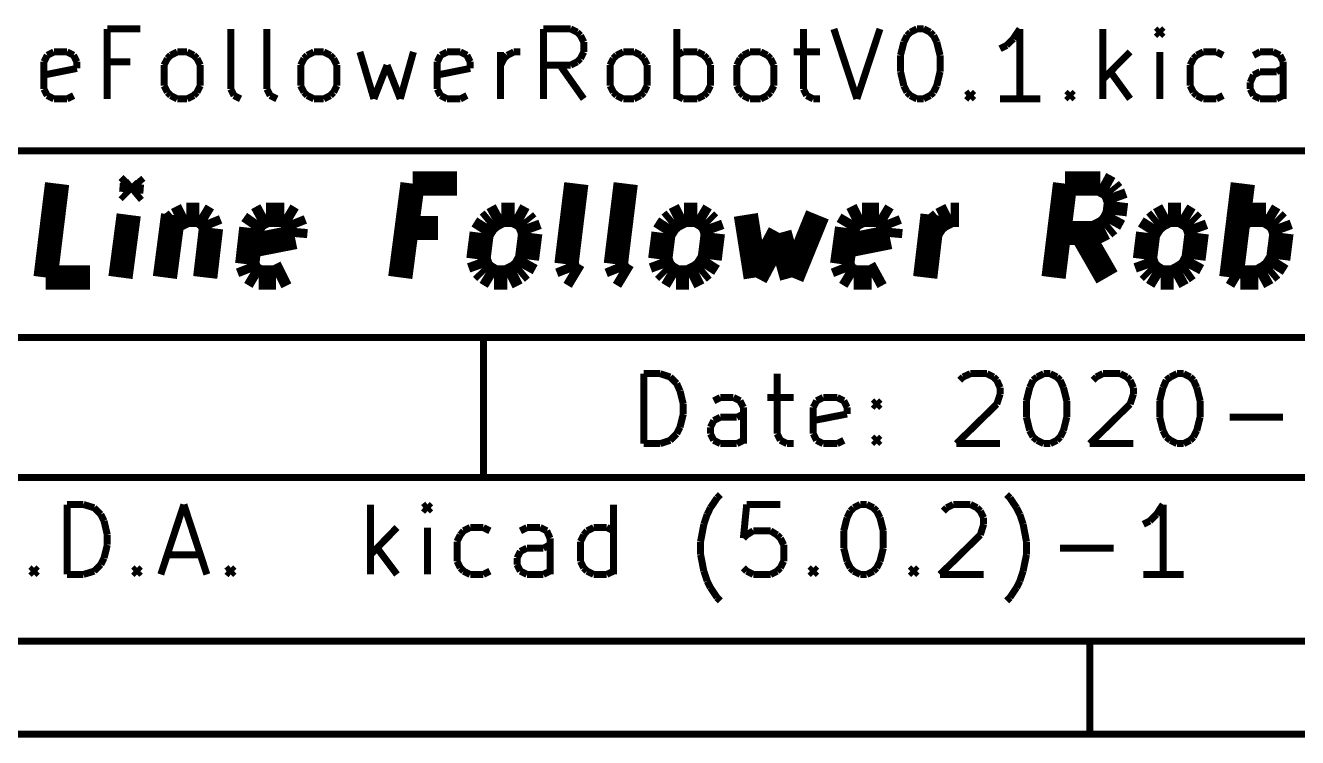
# Model space of a CAD drawing. Header units: millimetres. Extents: x 10 to 287, y 10 to 200.
# Drawn here: x 187.18 to 214.44, y 9.94 to 25.21 of the extents above; entities that cross this region are included whole.
import ezdxf

# ---------------------------------------------------------------- set-up
doc = ezdxf.new("R2010")
doc.units = ezdxf.units.MM
doc.layers.add('P', color=7, linetype='Continuous')

msp = doc.modelspace()

# ---------------------------------------------------------------- linework, layer by layer
at = {"layer": 'P'}
for points, const_width in [([(188.93, 23.636), (188.93, 25.135)], 0.15), ([(188.93, 25.135), (189.636, 25.135)], 0.15), ([(191.576, 23.848), (191.576, 25.135)], 0.15), ([(192.352, 23.848), (192.352, 25.135)], 0.15), ([(198.279, 23.636), (198.279, 25.135)], 0.15), ([(198.279, 25.135), (198.861, 25.135)], 0.15), ([(198.861, 25.135), (199.002, 25.065)], 0.15), ([(199.002, 25.065), (199.073, 24.994)], 0.15), ([(201.136, 23.636), (201.136, 25.135)], 0.15), ([(203.853, 25.135), (203.853, 23.848)], 0.15), ([(204.505, 25.135), (204.999, 23.636)], 0.15), ([(204.999, 23.636), (205.493, 25.135)], 0.15), ([(206.075, 24.994), (206.146, 25.065)], 0.15), ([(206.146, 25.065), (206.287, 25.135)], 0.15), ([(206.287, 25.135), (206.428, 25.135)], 0.15), ([(206.428, 25.135), (206.569, 25.065)], 0.15), ([(206.569, 25.065), (206.64, 24.994)], 0.15), ([(208.492, 25.135), (208.351, 24.924)], 0.15), ([(208.492, 23.636), (208.492, 25.135)], 0.15), ([(210.273, 23.636), (210.273, 25.135)], 0.15), ([(211.49, 25.135), (211.42, 25.065)], 0.15), ([(211.42, 25.065), (211.49, 24.994)], 0.15), ([(211.561, 25.065), (211.49, 25.135)], 0.15), ([(211.49, 25.135), (211.49, 24.994)], 0.15), ([(211.49, 24.994), (211.561, 25.065)], 0.15), ([(199.073, 24.994), (199.143, 24.853)], 0.15), ([(199.143, 24.853), (199.143, 24.642)], 0.15), ([(205.934, 24.571), (206.005, 24.853)], 0.15), ([(206.005, 24.853), (206.075, 24.994)], 0.15), ([(206.64, 24.994), (206.71, 24.853)], 0.15), ([(206.71, 24.853), (206.781, 24.571)], 0.15), ([(208.209, 24.783), (208.068, 24.712)], 0.15), ([(208.351, 24.924), (208.209, 24.783)], 0.15), ([(187.572, 24.43), (187.643, 24.571)], 0.15), ([(187.643, 24.571), (187.784, 24.642)], 0.15), ([(187.784, 24.642), (188.066, 24.642)], 0.15), ([(188.066, 24.642), (188.207, 24.571)], 0.15), ([(188.207, 24.571), (188.278, 24.43)], 0.15), ([(190.147, 24.359), (190.218, 24.5)], 0.15), ([(190.218, 24.5), (190.288, 24.571)], 0.15), ([(190.288, 24.571), (190.429, 24.642)], 0.15), ([(190.429, 24.642), (190.641, 24.642)], 0.15), ([(190.641, 24.642), (190.782, 24.571)], 0.15), ([(190.782, 24.571), (190.853, 24.5)], 0.15), ([(190.853, 24.5), (190.923, 24.359)], 0.15), ([(193.075, 24.359), (193.146, 24.5)], 0.15), ([(193.146, 24.5), (193.216, 24.571)], 0.15), ([(193.216, 24.571), (193.358, 24.642)], 0.15), ([(193.358, 24.642), (193.569, 24.642)], 0.15), ([(193.569, 24.642), (193.71, 24.571)], 0.15), ([(193.71, 24.571), (193.781, 24.5)], 0.15), ([(193.781, 24.5), (193.851, 24.359)], 0.15), ([(194.345, 24.642), (194.645, 23.636)], 0.15), ([(195.21, 23.636), (195.492, 24.642)], 0.15), ([(196.003, 24.43), (196.074, 24.571)], 0.15), ([(196.074, 24.571), (196.215, 24.642)], 0.15), ([(196.215, 24.642), (196.497, 24.642)], 0.15), ([(196.497, 24.642), (196.638, 24.571)], 0.15), ([(196.638, 24.571), (196.709, 24.43)], 0.15), ([(197.362, 23.636), (197.362, 24.642)], 0.15), ([(197.362, 24.359), (197.432, 24.5)], 0.15), ([(197.432, 24.5), (197.503, 24.571)], 0.15), ([(197.503, 24.571), (197.644, 24.642)], 0.15), ([(197.644, 24.642), (197.785, 24.642)], 0.15), ([(199.073, 24.5), (199.002, 24.43)], 0.15), ([(199.143, 24.642), (199.073, 24.5)], 0.15), ([(199.708, 24.359), (199.778, 24.5)], 0.15), ([(199.778, 24.5), (199.849, 24.571)], 0.15), ([(199.849, 24.571), (199.99, 24.642)], 0.15), ([(199.99, 24.642), (200.219, 24.642)], 0.15), ([(200.219, 24.642), (200.36, 24.571)], 0.15), ([(200.36, 24.571), (200.431, 24.5)], 0.15), ([(200.431, 24.5), (200.501, 24.359)], 0.15), ([(201.136, 24.571), (201.277, 24.642)], 0.15), ([(201.277, 24.642), (201.577, 24.642)], 0.15), ([(201.577, 24.642), (201.718, 24.571)], 0.15), ([(201.718, 24.571), (201.789, 24.5)], 0.15), ([(201.789, 24.5), (201.859, 24.359)], 0.15), ([(202.424, 24.359), (202.494, 24.5)], 0.15), ([(202.494, 24.5), (202.565, 24.571)], 0.15), ([(202.565, 24.571), (202.706, 24.642)], 0.15), ([(202.706, 24.642), (202.935, 24.642)], 0.15), ([(202.935, 24.642), (203.077, 24.571)], 0.15), ([(203.077, 24.571), (203.147, 24.5)], 0.15), ([(203.147, 24.5), (203.218, 24.359)], 0.15), ([(203.641, 24.642), (204.205, 24.642)], 0.15), ([(205.934, 24.218), (205.934, 24.571)], 0.15), ([(206.781, 24.571), (206.781, 24.218)], 0.15), ([(210.855, 24.642), (210.273, 24.059)], 0.15), ([(211.49, 23.636), (211.49, 24.642)], 0.15), ([(212.143, 24.359), (212.213, 24.5)], 0.15), ([(212.213, 24.5), (212.284, 24.571)], 0.15), ([(212.284, 24.571), (212.425, 24.642)], 0.15), ([(212.425, 24.642), (212.707, 24.642)], 0.15), ([(212.707, 24.642), (212.848, 24.571)], 0.15), ([(213.642, 24.642), (213.501, 24.571)], 0.15), ([(213.924, 24.642), (213.642, 24.642)], 0.15), ([(214.066, 24.571), (213.924, 24.642)], 0.15), ([(214.136, 24.43), (214.066, 24.571)], 0.15), ([(187.572, 23.848), (187.572, 24.43)], 0.15), ([(188.278, 24.289), (187.572, 24.148)], 0.15), ([(188.278, 24.43), (188.278, 24.289)], 0.15), ([(189.424, 24.43), (188.93, 24.43)], 0.15), ([(190.147, 23.918), (190.147, 24.359)], 0.15), ([(190.923, 24.359), (190.923, 23.918)], 0.15), ([(193.075, 23.918), (193.075, 24.359)], 0.15), ([(193.851, 24.359), (193.851, 23.918)], 0.15), ([(194.645, 23.636), (194.927, 24.359)], 0.15), ([(194.927, 24.359), (195.21, 23.636)], 0.15), ([(196.003, 23.848), (196.003, 24.43)], 0.15), ([(196.709, 24.289), (196.003, 24.148)], 0.15), ([(196.709, 24.43), (196.709, 24.289)], 0.15), ([(198.861, 24.359), (198.279, 24.359)], 0.15), ([(199.143, 23.636), (198.632, 24.359)], 0.15), ([(199.002, 24.43), (198.861, 24.359)], 0.15), ([(199.708, 23.918), (199.708, 24.359)], 0.15), ([(200.501, 24.359), (200.501, 23.918)], 0.15), ([(201.859, 24.359), (201.859, 23.918)], 0.15), ([(202.424, 23.918), (202.424, 24.359)], 0.15), ([(203.218, 24.359), (203.218, 23.918)], 0.15), ([(206.005, 23.918), (205.934, 24.218)], 0.15), ([(206.781, 24.218), (206.71, 23.918)], 0.15), ([(210.432, 24.218), (210.855, 23.636)], 0.15), ([(212.143, 23.918), (212.143, 24.359)], 0.15), ([(213.501, 24.148), (213.642, 24.218)], 0.15), ([(213.642, 24.218), (213.995, 24.218)], 0.15), ([(213.995, 24.218), (214.136, 24.289)], 0.15), ([(214.136, 23.636), (214.136, 24.43)], 0.15), ([(213.431, 23.989), (213.501, 24.148)], 0.15), ([(213.431, 23.848), (213.431, 23.989)], 0.15), ([(187.643, 23.707), (187.572, 23.848)], 0.15), ([(187.784, 23.636), (187.643, 23.707)], 0.15), ([(188.207, 23.707), (188.066, 23.636)], 0.15), ([(190.218, 23.777), (190.147, 23.918)], 0.15), ([(190.288, 23.707), (190.218, 23.777)], 0.15), ([(190.429, 23.636), (190.288, 23.707)], 0.15), ([(190.782, 23.707), (190.641, 23.636)], 0.15), ([(190.853, 23.777), (190.782, 23.707)], 0.15), ([(190.923, 23.918), (190.853, 23.777)], 0.15), ([(191.647, 23.707), (191.576, 23.848)], 0.15), ([(191.788, 23.636), (191.647, 23.707)], 0.15), ([(192.423, 23.707), (192.352, 23.848)], 0.15), ([(192.564, 23.636), (192.423, 23.707)], 0.15), ([(193.146, 23.777), (193.075, 23.918)], 0.15), ([(193.216, 23.707), (193.146, 23.777)], 0.15), ([(193.358, 23.636), (193.216, 23.707)], 0.15), ([(193.71, 23.707), (193.569, 23.636)], 0.15), ([(193.781, 23.777), (193.71, 23.707)], 0.15), ([(193.851, 23.918), (193.781, 23.777)], 0.15), ([(196.074, 23.707), (196.003, 23.848)], 0.15), ([(196.215, 23.636), (196.074, 23.707)], 0.15), ([(196.638, 23.707), (196.497, 23.636)], 0.15), ([(199.778, 23.777), (199.708, 23.918)], 0.15), ([(199.849, 23.707), (199.778, 23.777)], 0.15), ([(199.99, 23.636), (199.849, 23.707)], 0.15), ([(200.36, 23.707), (200.219, 23.636)], 0.15), ([(200.431, 23.777), (200.36, 23.707)], 0.15), ([(200.501, 23.918), (200.431, 23.777)], 0.15), ([(201.277, 23.636), (201.136, 23.707)], 0.15), ([(201.718, 23.707), (201.577, 23.636)], 0.15), ([(201.789, 23.777), (201.718, 23.707)], 0.15), ([(201.859, 23.918), (201.789, 23.777)], 0.15), ([(202.494, 23.777), (202.424, 23.918)], 0.15), ([(202.565, 23.707), (202.494, 23.777)], 0.15), ([(202.706, 23.636), (202.565, 23.707)], 0.15), ([(203.077, 23.707), (202.935, 23.636)], 0.15), ([(203.147, 23.777), (203.077, 23.707)], 0.15), ([(203.218, 23.918), (203.147, 23.777)], 0.15), ([(203.853, 23.848), (203.923, 23.707)], 0.15), ([(203.923, 23.707), (204.064, 23.636)], 0.15), ([(206.075, 23.777), (206.005, 23.918)], 0.15), ([(206.146, 23.707), (206.075, 23.777)], 0.15), ([(206.287, 23.636), (206.146, 23.707)], 0.15), ([(206.569, 23.707), (206.428, 23.636)], 0.15), ([(206.64, 23.777), (206.569, 23.707)], 0.15), ([(206.71, 23.918), (206.64, 23.777)], 0.15), ([(207.345, 23.707), (207.433, 23.777)], 0.15), ([(207.433, 23.636), (207.345, 23.707)], 0.15), ([(207.433, 23.777), (207.504, 23.707)], 0.15), ([(207.433, 23.777), (207.433, 23.636)], 0.15), ([(207.504, 23.707), (207.433, 23.636)], 0.15), ([(209.497, 23.707), (209.568, 23.777)], 0.15), ([(209.568, 23.636), (209.497, 23.707)], 0.15), ([(209.568, 23.777), (209.638, 23.707)], 0.15), ([(209.568, 23.777), (209.568, 23.636)], 0.15), ([(209.638, 23.707), (209.568, 23.636)], 0.15), ([(212.213, 23.777), (212.143, 23.918)], 0.15), ([(212.284, 23.707), (212.213, 23.777)], 0.15), ([(212.425, 23.636), (212.284, 23.707)], 0.15), ([(212.848, 23.707), (212.707, 23.636)], 0.15), ([(213.501, 23.707), (213.431, 23.848)], 0.15), ([(213.642, 23.636), (213.501, 23.707)], 0.15), ([(214.136, 23.707), (213.995, 23.636)], 0.15), ([(188.066, 23.636), (187.784, 23.636)], 0.15), ([(190.641, 23.636), (190.429, 23.636)], 0.15), ([(193.569, 23.636), (193.358, 23.636)], 0.15), ([(196.497, 23.636), (196.215, 23.636)], 0.15), ([(200.219, 23.636), (199.99, 23.636)], 0.15), ([(201.577, 23.636), (201.277, 23.636)], 0.15), ([(202.935, 23.636), (202.706, 23.636)], 0.15), ([(204.064, 23.636), (204.205, 23.636)], 0.15), ([(206.428, 23.636), (206.287, 23.636)], 0.15), ([(208.933, 23.636), (208.068, 23.636)], 0.15), ([(212.707, 23.636), (212.425, 23.636)], 0.15), ([(213.995, 23.636), (213.642, 23.636)], 0.15), ([(176.989, 22.525), (284.992, 22.525)], 0.15), ([(187.607, 19.808), (187.854, 21.819)], 0.52), ([(189.459, 21.819), (189.353, 21.713)], 0.52), ([(189.353, 21.713), (189.442, 21.625)], 0.52), ([(189.459, 21.819), (189.442, 21.625)], 0.52), ([(189.442, 21.625), (189.548, 21.713)], 0.52), ([(189.548, 21.713), (189.459, 21.819)], 0.52), ([(195.21, 19.808), (195.474, 21.819)], 0.52), ([(195.474, 21.819), (196.427, 21.819)], 0.52), ([(198.773, 20.091), (198.984, 21.819)], 0.52), ([(199.831, 20.091), (200.043, 21.819)], 0.52), ([(209.215, 19.808), (209.462, 21.819)], 0.52), ([(209.462, 21.819), (210.22, 21.819)], 0.52), ([(210.22, 21.819), (210.414, 21.713)], 0.52), ([(210.414, 21.713), (210.485, 21.625)], 0.52), ([(210.485, 21.625), (210.555, 21.431)], 0.52), ([(213.025, 19.808), (213.272, 21.819)], 0.52), ([(210.555, 21.431), (210.52, 21.149)], 0.52), ([(189.212, 19.808), (189.389, 21.149)], 0.52), ([(190.341, 21.149), (190.165, 19.808)], 0.52), ([(190.306, 20.955), (190.412, 21.043)], 0.52), ([(190.412, 21.043), (190.623, 21.149)], 0.52), ([(190.623, 21.149), (190.906, 21.149)], 0.52), ([(190.906, 21.149), (191.082, 21.043)], 0.52), ([(191.082, 21.043), (191.153, 20.867)], 0.52), ([(192.017, 20.867), (192.14, 21.043)], 0.52), ([(192.14, 21.043), (192.334, 21.149)], 0.52), ([(192.334, 21.149), (192.723, 21.149)], 0.52), ([(192.723, 21.149), (192.899, 21.043)], 0.52), ([(192.899, 21.043), (192.969, 20.867)], 0.52), ([(197.079, 20.955), (197.185, 21.043)], 0.52), ([(197.185, 21.043), (197.379, 21.149)], 0.52), ([(197.379, 21.149), (197.661, 21.149)], 0.52), ([(197.661, 21.149), (197.855, 21.043)], 0.52), ([(197.855, 21.043), (197.926, 20.955)], 0.52), ([(200.978, 20.955), (201.083, 21.043)], 0.52), ([(201.083, 21.043), (201.295, 21.149)], 0.52), ([(201.295, 21.149), (201.577, 21.149)], 0.52), ([(201.577, 21.149), (201.754, 21.043)], 0.52), ([(201.754, 21.043), (201.842, 20.955)], 0.52), ([(202.618, 21.149), (202.83, 19.808)], 0.52), ([(203.606, 19.808), (204.153, 21.149)], 0.52), ([(204.788, 20.867), (204.893, 21.043)], 0.52), ([(204.893, 21.043), (205.105, 21.149)], 0.52), ([(205.105, 21.149), (205.475, 21.149)], 0.52), ([(205.475, 21.149), (205.652, 21.043)], 0.52), ([(205.652, 21.043), (205.722, 20.867)], 0.52), ([(206.463, 19.808), (206.622, 21.149)], 0.52), ([(206.693, 20.955), (206.798, 21.043)], 0.52), ([(206.798, 21.043), (207.01, 21.149)], 0.52), ([(207.01, 21.149), (207.186, 21.149)], 0.52), ([(210.52, 21.149), (210.414, 20.955)], 0.52), ([(211.367, 20.955), (211.473, 21.043)], 0.52), ([(211.473, 21.043), (211.667, 21.149)], 0.52), ([(211.667, 21.149), (211.949, 21.149)], 0.52), ([(211.949, 21.149), (212.125, 21.043)], 0.52), ([(212.125, 21.043), (212.213, 20.955)], 0.52), ([(213.184, 21.043), (213.378, 21.149)], 0.52), ([(213.378, 21.149), (213.766, 21.149)], 0.52), ([(213.766, 21.149), (213.942, 21.043)], 0.52), ([(213.942, 21.043), (214.03, 20.955)], 0.52), ([(191.153, 20.867), (191.029, 19.808)], 0.52), ([(191.929, 20.091), (192.017, 20.867)], 0.52), ([(192.969, 20.867), (192.952, 20.673)], 0.52), ([(196.021, 20.867), (195.351, 20.867)], 0.52), ([(196.885, 20.197), (196.956, 20.761)], 0.52), ([(196.956, 20.761), (197.079, 20.955)], 0.52), ([(197.926, 20.955), (197.997, 20.761)], 0.52), ([(197.997, 20.761), (197.926, 20.197)], 0.52), ([(200.783, 20.197), (200.854, 20.761)], 0.52), ([(200.854, 20.761), (200.978, 20.955)], 0.52), ([(201.842, 20.955), (201.912, 20.761)], 0.52), ([(201.912, 20.761), (201.842, 20.197)], 0.52), ([(202.83, 19.808), (203.341, 20.761)], 0.52), ([(203.341, 20.761), (203.606, 19.808)], 0.52), ([(204.682, 20.091), (204.788, 20.867)], 0.52), ([(205.722, 20.867), (205.705, 20.673)], 0.52), ([(206.569, 20.761), (206.693, 20.955)], 0.52), ([(210.097, 20.761), (209.338, 20.761)], 0.52), ([(210.361, 19.808), (209.815, 20.761)], 0.52), ([(210.308, 20.867), (210.097, 20.761)], 0.52), ([(210.414, 20.955), (210.308, 20.867)], 0.52), ([(211.173, 20.197), (211.243, 20.761)], 0.52), ([(211.243, 20.761), (211.367, 20.955)], 0.52), ([(212.213, 20.955), (212.284, 20.761)], 0.52), ([(212.284, 20.761), (212.213, 20.197)], 0.52), ([(214.03, 20.955), (214.101, 20.761)], 0.52), ([(214.101, 20.761), (214.03, 20.197)], 0.52), ([(192.952, 20.673), (191.964, 20.479)], 0.52), ([(205.705, 20.673), (204.735, 20.479)], 0.52), ([(196.956, 20.003), (196.885, 20.197)], 0.52), ([(197.926, 20.197), (197.82, 20.003)], 0.52), ([(200.854, 20.003), (200.783, 20.197)], 0.52), ([(201.842, 20.197), (201.718, 20.003)], 0.52), ([(211.243, 20.003), (211.173, 20.197)], 0.52), ([(212.213, 20.197), (212.108, 20.003)], 0.52), ([(214.03, 20.197), (213.907, 20.003)], 0.52), ([(191.999, 19.914), (191.929, 20.091)], 0.52), ([(197.044, 19.914), (196.956, 20.003)], 0.52), ([(197.82, 20.003), (197.714, 19.914)], 0.52), ([(198.843, 19.914), (198.773, 20.091)], 0.52), ([(199.902, 19.914), (199.831, 20.091)], 0.52), ([(200.942, 19.914), (200.854, 20.003)], 0.52), ([(201.718, 20.003), (201.613, 19.914)], 0.52), ([(204.752, 19.914), (204.682, 20.091)], 0.52), ([(211.332, 19.914), (211.243, 20.003)], 0.52), ([(212.108, 20.003), (211.984, 19.914)], 0.52), ([(213.907, 20.003), (213.801, 19.914)], 0.52), ([(188.56, 19.808), (187.607, 19.808)], 0.52), ([(192.176, 19.808), (191.999, 19.914)], 0.52), ([(192.546, 19.808), (192.176, 19.808)], 0.52), ([(192.758, 19.914), (192.546, 19.808)], 0.52), ([(197.22, 19.808), (197.044, 19.914)], 0.52), ([(197.503, 19.808), (197.22, 19.808)], 0.52), ([(197.714, 19.914), (197.503, 19.808)], 0.52), ([(199.02, 19.808), (198.843, 19.914)], 0.52), ([(200.078, 19.808), (199.902, 19.914)], 0.52), ([(201.119, 19.808), (200.942, 19.914)], 0.52), ([(201.401, 19.808), (201.119, 19.808)], 0.52), ([(201.613, 19.914), (201.401, 19.808)], 0.52), ([(204.929, 19.808), (204.752, 19.914)], 0.52), ([(205.317, 19.808), (204.929, 19.808)], 0.52), ([(205.511, 19.914), (205.317, 19.808)], 0.52), ([(211.508, 19.808), (211.332, 19.914)], 0.52), ([(211.79, 19.808), (211.508, 19.808)], 0.52), ([(211.984, 19.914), (211.79, 19.808)], 0.52), ([(213.219, 19.808), (213.043, 19.914)], 0.52), ([(213.607, 19.808), (213.219, 19.808)], 0.52), ([(213.801, 19.914), (213.607, 19.808)], 0.52), ([(176.989, 18.521), (284.992, 18.521)], 0.15), ([(196.991, 18.521), (196.991, 15.522)], 0.15), ([(200.431, 16.245), (200.431, 17.745)], 0.15), ([(200.431, 17.745), (200.783, 17.745)], 0.15), ([(200.783, 17.745), (200.995, 17.674)], 0.15), ([(200.995, 17.674), (201.136, 17.533)], 0.15), ([(203.288, 17.745), (203.288, 16.457)], 0.15), ([(207.204, 17.604), (207.275, 17.674)], 0.15), ([(207.275, 17.674), (207.433, 17.745)], 0.15), ([(207.433, 17.745), (207.786, 17.745)], 0.15), ([(207.786, 17.745), (207.927, 17.674)], 0.15), ([(207.927, 17.674), (207.998, 17.604)], 0.15), ([(208.774, 17.604), (208.862, 17.674)], 0.15), ([(208.862, 17.674), (209.003, 17.745)], 0.15), ([(209.003, 17.745), (209.144, 17.745)], 0.15), ([(209.144, 17.745), (209.285, 17.674)], 0.15), ([(209.285, 17.674), (209.356, 17.604)], 0.15), ([(210.062, 17.604), (210.132, 17.674)], 0.15), ([(210.132, 17.674), (210.273, 17.745)], 0.15), ([(210.273, 17.745), (210.644, 17.745)], 0.15), ([(210.644, 17.745), (210.785, 17.674)], 0.15), ([(210.785, 17.674), (210.855, 17.604)], 0.15), ([(211.631, 17.604), (211.72, 17.674)], 0.15), ([(211.72, 17.674), (211.861, 17.745)], 0.15), ([(211.861, 17.745), (212.002, 17.745)], 0.15), ([(212.002, 17.745), (212.143, 17.674)], 0.15), ([(212.143, 17.674), (212.213, 17.604)], 0.15), ([(201.136, 17.533), (201.207, 17.374)], 0.15), ([(207.998, 17.604), (208.068, 17.445)], 0.15), ([(208.068, 17.445), (208.068, 17.304)], 0.15), ([(208.633, 17.163), (208.703, 17.445)], 0.15), ([(208.703, 17.445), (208.774, 17.604)], 0.15), ([(209.356, 17.604), (209.427, 17.445)], 0.15), ([(209.427, 17.445), (209.497, 17.163)], 0.15), ([(210.855, 17.604), (210.926, 17.445)], 0.15), ([(210.926, 17.445), (210.926, 17.304)], 0.15), ([(211.49, 17.163), (211.561, 17.445)], 0.15), ([(211.561, 17.445), (211.631, 17.604)], 0.15), ([(212.213, 17.604), (212.284, 17.445)], 0.15), ([(212.284, 17.445), (212.355, 17.163)], 0.15), ([(201.207, 17.374), (201.277, 17.092)], 0.15), ([(202.071, 17.233), (201.93, 17.163)], 0.15), ([(202.353, 17.233), (202.071, 17.233)], 0.15), ([(202.494, 17.163), (202.353, 17.233)], 0.15), ([(202.565, 17.022), (202.494, 17.163)], 0.15), ([(203.077, 17.233), (203.641, 17.233)], 0.15), ([(204.064, 17.022), (204.135, 17.163)], 0.15), ([(204.135, 17.163), (204.276, 17.233)], 0.15), ([(204.276, 17.233), (204.576, 17.233)], 0.15), ([(204.576, 17.233), (204.717, 17.163)], 0.15), ([(204.717, 17.163), (204.788, 17.022)], 0.15), ([(205.352, 17.092), (205.423, 17.163)], 0.15), ([(205.423, 17.163), (205.493, 17.092)], 0.15), ([(205.423, 17.163), (205.423, 17.022)], 0.15), ([(208.068, 17.304), (207.998, 17.092)], 0.15), ([(208.633, 16.81), (208.633, 17.163)], 0.15), ([(209.497, 17.163), (209.497, 16.81)], 0.15), ([(210.926, 17.304), (210.855, 17.092)], 0.15), ([(211.49, 16.81), (211.49, 17.163)], 0.15), ([(212.355, 17.163), (212.355, 16.81)], 0.15), ([(201.277, 16.88), (201.207, 16.598)], 0.15), ([(201.277, 17.092), (201.277, 16.88)], 0.15), ([(202.424, 16.81), (202.565, 16.88)], 0.15), ([(202.565, 16.245), (202.565, 17.022)], 0.15), ([(204.064, 16.457), (204.064, 17.022)], 0.15), ([(204.788, 16.88), (204.064, 16.739)], 0.15), ([(204.788, 17.022), (204.788, 16.88)], 0.15), ([(205.423, 17.022), (205.352, 17.092)], 0.15), ([(205.493, 17.092), (205.423, 17.022)], 0.15), ([(207.998, 17.092), (207.133, 16.245)], 0.15), ([(210.855, 17.092), (209.991, 16.245)], 0.15), ([(201.207, 16.598), (201.136, 16.457)], 0.15), ([(201.859, 16.598), (201.93, 16.739)], 0.15), ([(201.859, 16.457), (201.859, 16.598)], 0.15), ([(201.93, 16.739), (202.071, 16.81)], 0.15), ([(202.071, 16.81), (202.424, 16.81)], 0.15), ([(208.703, 16.528), (208.633, 16.81)], 0.15), ([(209.497, 16.81), (209.427, 16.528)], 0.15), ([(211.561, 16.528), (211.49, 16.81)], 0.15), ([(212.355, 16.81), (212.284, 16.528)], 0.15), ([(212.99, 16.81), (214.136, 16.81)], 0.15), ([(200.995, 16.316), (200.783, 16.245)], 0.15), ([(201.136, 16.457), (200.995, 16.316)], 0.15), ([(201.93, 16.316), (201.859, 16.457)], 0.15), ([(202.071, 16.245), (201.93, 16.316)], 0.15), ([(202.565, 16.316), (202.424, 16.245)], 0.15), ([(203.288, 16.457), (203.359, 16.316)], 0.15), ([(203.359, 16.316), (203.5, 16.245)], 0.15), ([(204.135, 16.316), (204.064, 16.457)], 0.15), ([(204.276, 16.245), (204.135, 16.316)], 0.15), ([(204.717, 16.316), (204.576, 16.245)], 0.15), ([(205.352, 16.316), (205.423, 16.387)], 0.15), ([(205.423, 16.245), (205.352, 16.316)], 0.15), ([(205.423, 16.387), (205.493, 16.316)], 0.15), ([(205.423, 16.387), (205.423, 16.245)], 0.15), ([(205.493, 16.316), (205.423, 16.245)], 0.15), ([(208.774, 16.387), (208.703, 16.528)], 0.15), ([(208.862, 16.316), (208.774, 16.387)], 0.15), ([(209.003, 16.245), (208.862, 16.316)], 0.15), ([(209.285, 16.316), (209.144, 16.245)], 0.15), ([(209.356, 16.387), (209.285, 16.316)], 0.15), ([(209.427, 16.528), (209.356, 16.387)], 0.15), ([(211.631, 16.387), (211.561, 16.528)], 0.15), ([(211.72, 16.316), (211.631, 16.387)], 0.15), ([(211.861, 16.245), (211.72, 16.316)], 0.15), ([(212.143, 16.316), (212.002, 16.245)], 0.15), ([(212.213, 16.387), (212.143, 16.316)], 0.15), ([(212.284, 16.528), (212.213, 16.387)], 0.15), ([(200.783, 16.245), (200.431, 16.245)], 0.15), ([(202.424, 16.245), (202.071, 16.245)], 0.15), ([(203.5, 16.245), (203.641, 16.245)], 0.15), ([(204.576, 16.245), (204.276, 16.245)], 0.15), ([(207.133, 16.245), (208.068, 16.245)], 0.15), ([(209.144, 16.245), (209.003, 16.245)], 0.15), ([(209.991, 16.245), (210.926, 16.245)], 0.15), ([(212.002, 16.245), (211.861, 16.245)], 0.15), ([(176.989, 15.522), (284.992, 15.522)], 0.15), ([(188.066, 13.441), (188.066, 14.94)], 0.15), ([(188.066, 14.94), (188.419, 14.94)], 0.15), ([(188.419, 14.94), (188.648, 14.87)], 0.15), ([(190.077, 13.441), (190.571, 14.94)], 0.15), ([(190.571, 14.94), (191.064, 13.441)], 0.15), ([(194.575, 13.441), (194.575, 14.94)], 0.15), ([(195.792, 14.94), (195.703, 14.87)], 0.15), ([(195.862, 14.87), (195.792, 14.94)], 0.15), ([(195.792, 14.94), (195.792, 14.799)], 0.15), ([(199.778, 13.441), (199.778, 14.94)], 0.15), ([(201.859, 14.87), (202.001, 15.081)], 0.15), ([(202.001, 15.081), (202.071, 15.152)], 0.15), ([(202.636, 14.94), (202.565, 14.217)], 0.15), ([(203.359, 14.94), (202.636, 14.94)], 0.15), ([(204.929, 14.87), (205.07, 14.94)], 0.15), ([(205.07, 14.94), (205.211, 14.94)], 0.15), ([(205.211, 14.94), (205.352, 14.87)], 0.15), ([(206.922, 14.87), (207.063, 14.94)], 0.15), ([(207.063, 14.94), (207.433, 14.94)], 0.15), ([(207.433, 14.94), (207.574, 14.87)], 0.15), ([(208.28, 15.081), (208.209, 15.152)], 0.15), ([(208.421, 14.87), (208.28, 15.081)], 0.15), ([(211.561, 14.94), (211.42, 14.728)], 0.15), ([(211.561, 13.441), (211.561, 14.94)], 0.15), ([(188.648, 14.87), (188.789, 14.728)], 0.15), ([(188.789, 14.728), (188.86, 14.587)], 0.15), ([(195.703, 14.87), (195.792, 14.799)], 0.15), ([(195.792, 14.799), (195.862, 14.87)], 0.15), ([(201.718, 14.517), (201.789, 14.728)], 0.15), ([(201.789, 14.728), (201.859, 14.87)], 0.15), ([(204.717, 14.376), (204.788, 14.658)], 0.15), ([(204.788, 14.658), (204.858, 14.799)], 0.15), ([(204.858, 14.799), (204.929, 14.87)], 0.15), ([(205.352, 14.87), (205.423, 14.799)], 0.15), ([(205.423, 14.799), (205.493, 14.658)], 0.15), ([(205.493, 14.658), (205.564, 14.376)], 0.15), ([(206.851, 14.799), (206.922, 14.87)], 0.15), ([(207.574, 14.87), (207.645, 14.799)], 0.15), ([(207.645, 14.799), (207.716, 14.658)], 0.15), ([(207.716, 14.658), (207.716, 14.517)], 0.15), ([(208.492, 14.728), (208.421, 14.87)], 0.15), ([(208.562, 14.517), (208.492, 14.728)], 0.15), ([(211.42, 14.728), (211.279, 14.587)], 0.15), ([(188.86, 14.587), (188.93, 14.288)], 0.15), ([(195.139, 14.446), (194.575, 13.864)], 0.15), ([(195.792, 13.441), (195.792, 14.446)], 0.15), ([(196.568, 14.376), (196.709, 14.446)], 0.15), ([(196.709, 14.446), (196.991, 14.446)], 0.15), ([(196.991, 14.446), (197.132, 14.376)], 0.15), ([(197.926, 14.446), (197.785, 14.376)], 0.15), ([(198.208, 14.446), (197.926, 14.446)], 0.15), ([(198.349, 14.376), (198.208, 14.446)], 0.15), ([(199.214, 14.376), (199.355, 14.446)], 0.15), ([(199.355, 14.446), (199.637, 14.446)], 0.15), ([(199.637, 14.446), (199.778, 14.376)], 0.15), ([(201.648, 14.146), (201.718, 14.517)], 0.15), ([(207.716, 14.517), (207.645, 14.288)], 0.15), ([(208.633, 14.146), (208.562, 14.517)], 0.15), ([(211.279, 14.587), (211.138, 14.517)], 0.15), ([(188.93, 14.288), (188.93, 14.076)], 0.15), ([(196.427, 14.146), (196.497, 14.288)], 0.15), ([(196.427, 13.723), (196.427, 14.146)], 0.15), ([(196.497, 14.288), (196.568, 14.376)], 0.15), ([(198.42, 14.217), (198.349, 14.376)], 0.15), ([(198.42, 13.441), (198.42, 14.217)], 0.15), ([(199.073, 14.146), (199.143, 14.288)], 0.15), ([(199.073, 13.723), (199.073, 14.146)], 0.15), ([(199.143, 14.288), (199.214, 14.376)], 0.15), ([(201.648, 13.864), (201.648, 14.146)], 0.15), ([(202.565, 14.217), (202.636, 14.288)], 0.15), ([(202.636, 14.288), (202.777, 14.376)], 0.15), ([(202.777, 14.376), (203.147, 14.376)], 0.15), ([(203.147, 14.376), (203.288, 14.288)], 0.15), ([(203.288, 14.288), (203.359, 14.217)], 0.15), ([(203.359, 14.217), (203.429, 14.076)], 0.15), ([(204.717, 14.005), (204.717, 14.376)], 0.15), ([(205.564, 14.376), (205.564, 14.005)], 0.15), ([(207.645, 14.288), (206.781, 13.441)], 0.15), ([(208.633, 13.864), (208.633, 14.146)], 0.15), ([(188.93, 14.076), (188.86, 13.794)], 0.15), ([(190.218, 13.864), (190.923, 13.864)], 0.15), ([(194.716, 14.005), (195.139, 13.441)], 0.15), ([(197.714, 13.794), (197.785, 13.935)], 0.15), ([(197.785, 13.935), (197.926, 14.005)], 0.15), ([(197.926, 14.005), (198.279, 14.005)], 0.15), ([(198.279, 14.005), (198.42, 14.076)], 0.15), ([(201.718, 13.511), (201.648, 13.864)], 0.15), ([(203.429, 14.076), (203.429, 13.723)], 0.15), ([(204.788, 13.723), (204.717, 14.005)], 0.15), ([(205.564, 14.005), (205.493, 13.723)], 0.15), ([(208.562, 13.511), (208.633, 13.864)], 0.15), ([(209.356, 14.005), (210.503, 14.005)], 0.15), ([(187.29, 13.511), (187.36, 13.582)], 0.15), ([(187.36, 13.582), (187.431, 13.511)], 0.15), ([(187.36, 13.582), (187.36, 13.441)], 0.15), ([(188.789, 13.653), (188.648, 13.511)], 0.15), ([(188.86, 13.794), (188.789, 13.653)], 0.15), ([(189.495, 13.511), (189.565, 13.582)], 0.15), ([(189.565, 13.582), (189.636, 13.511)], 0.15), ([(189.565, 13.582), (189.565, 13.441)], 0.15), ([(191.488, 13.511), (191.576, 13.582)], 0.15), ([(191.576, 13.582), (191.647, 13.511)], 0.15), ([(191.576, 13.582), (191.576, 13.441)], 0.15), ([(196.497, 13.582), (196.427, 13.723)], 0.15), ([(196.568, 13.511), (196.497, 13.582)], 0.15), ([(197.714, 13.653), (197.714, 13.794)], 0.15), ([(197.785, 13.511), (197.714, 13.653)], 0.15), ([(199.143, 13.582), (199.073, 13.723)], 0.15), ([(199.214, 13.511), (199.143, 13.582)], 0.15), ([(202.636, 13.511), (202.565, 13.582)], 0.15), ([(203.359, 13.582), (203.288, 13.511)], 0.15), ([(203.429, 13.723), (203.359, 13.582)], 0.15), ([(203.994, 13.511), (204.064, 13.582)], 0.15), ([(204.064, 13.582), (204.135, 13.511)], 0.15), ([(204.064, 13.582), (204.064, 13.441)], 0.15), ([(204.858, 13.582), (204.788, 13.723)], 0.15), ([(204.929, 13.511), (204.858, 13.582)], 0.15), ([(205.423, 13.582), (205.352, 13.511)], 0.15), ([(205.493, 13.723), (205.423, 13.582)], 0.15), ([(206.146, 13.511), (206.216, 13.582)], 0.15), ([(206.216, 13.582), (206.287, 13.511)], 0.15), ([(206.216, 13.582), (206.216, 13.441)], 0.15), ([(187.36, 13.441), (187.29, 13.511)], 0.15), ([(187.431, 13.511), (187.36, 13.441)], 0.15), ([(188.419, 13.441), (188.066, 13.441)], 0.15), ([(188.648, 13.511), (188.419, 13.441)], 0.15), ([(189.565, 13.441), (189.495, 13.511)], 0.15), ([(189.636, 13.511), (189.565, 13.441)], 0.15), ([(191.576, 13.441), (191.488, 13.511)], 0.15), ([(191.647, 13.511), (191.576, 13.441)], 0.15), ([(196.709, 13.441), (196.568, 13.511)], 0.15), ([(196.991, 13.441), (196.709, 13.441)], 0.15), ([(197.132, 13.511), (196.991, 13.441)], 0.15), ([(197.926, 13.441), (197.785, 13.511)], 0.15), ([(198.279, 13.441), (197.926, 13.441)], 0.15), ([(198.42, 13.511), (198.279, 13.441)], 0.15), ([(199.355, 13.441), (199.214, 13.511)], 0.15), ([(199.637, 13.441), (199.355, 13.441)], 0.15), ([(199.778, 13.511), (199.637, 13.441)], 0.15), ([(201.789, 13.3), (201.718, 13.511)], 0.15), ([(201.859, 13.159), (201.789, 13.3)], 0.15), ([(202.777, 13.441), (202.636, 13.511)], 0.15), ([(203.147, 13.441), (202.777, 13.441)], 0.15), ([(203.288, 13.511), (203.147, 13.441)], 0.15), ([(204.064, 13.441), (203.994, 13.511)], 0.15), ([(204.135, 13.511), (204.064, 13.441)], 0.15), ([(205.07, 13.441), (204.929, 13.511)], 0.15), ([(205.211, 13.441), (205.07, 13.441)], 0.15), ([(205.352, 13.511), (205.211, 13.441)], 0.15), ([(206.216, 13.441), (206.146, 13.511)], 0.15), ([(206.287, 13.511), (206.216, 13.441)], 0.15), ([(206.781, 13.441), (207.716, 13.441)], 0.15), ([(208.421, 13.159), (208.492, 13.3)], 0.15), ([(208.492, 13.3), (208.562, 13.511)], 0.15), ([(212.002, 13.441), (211.138, 13.441)], 0.15), ([(202.001, 12.947), (201.859, 13.159)], 0.15), ([(208.28, 12.947), (208.421, 13.159)], 0.15), ([(202.071, 12.876), (202.001, 12.947)], 0.15), ([(208.209, 12.876), (208.28, 12.947)], 0.15), ([(11.994, 12.012), (284.992, 12.012)], 0.15), ([(176.989, 12.012), (284.992, 12.012)], 0.15), ([(209.991, 12.012), (209.991, 10.019)], 0.15), ([(9.984, 10.019), (286.985, 10.019)], 0.15)]:
    msp.add_lwpolyline(points, dxfattribs=dict(at, const_width=const_width))

doc.saveas('drawing.dxf')
